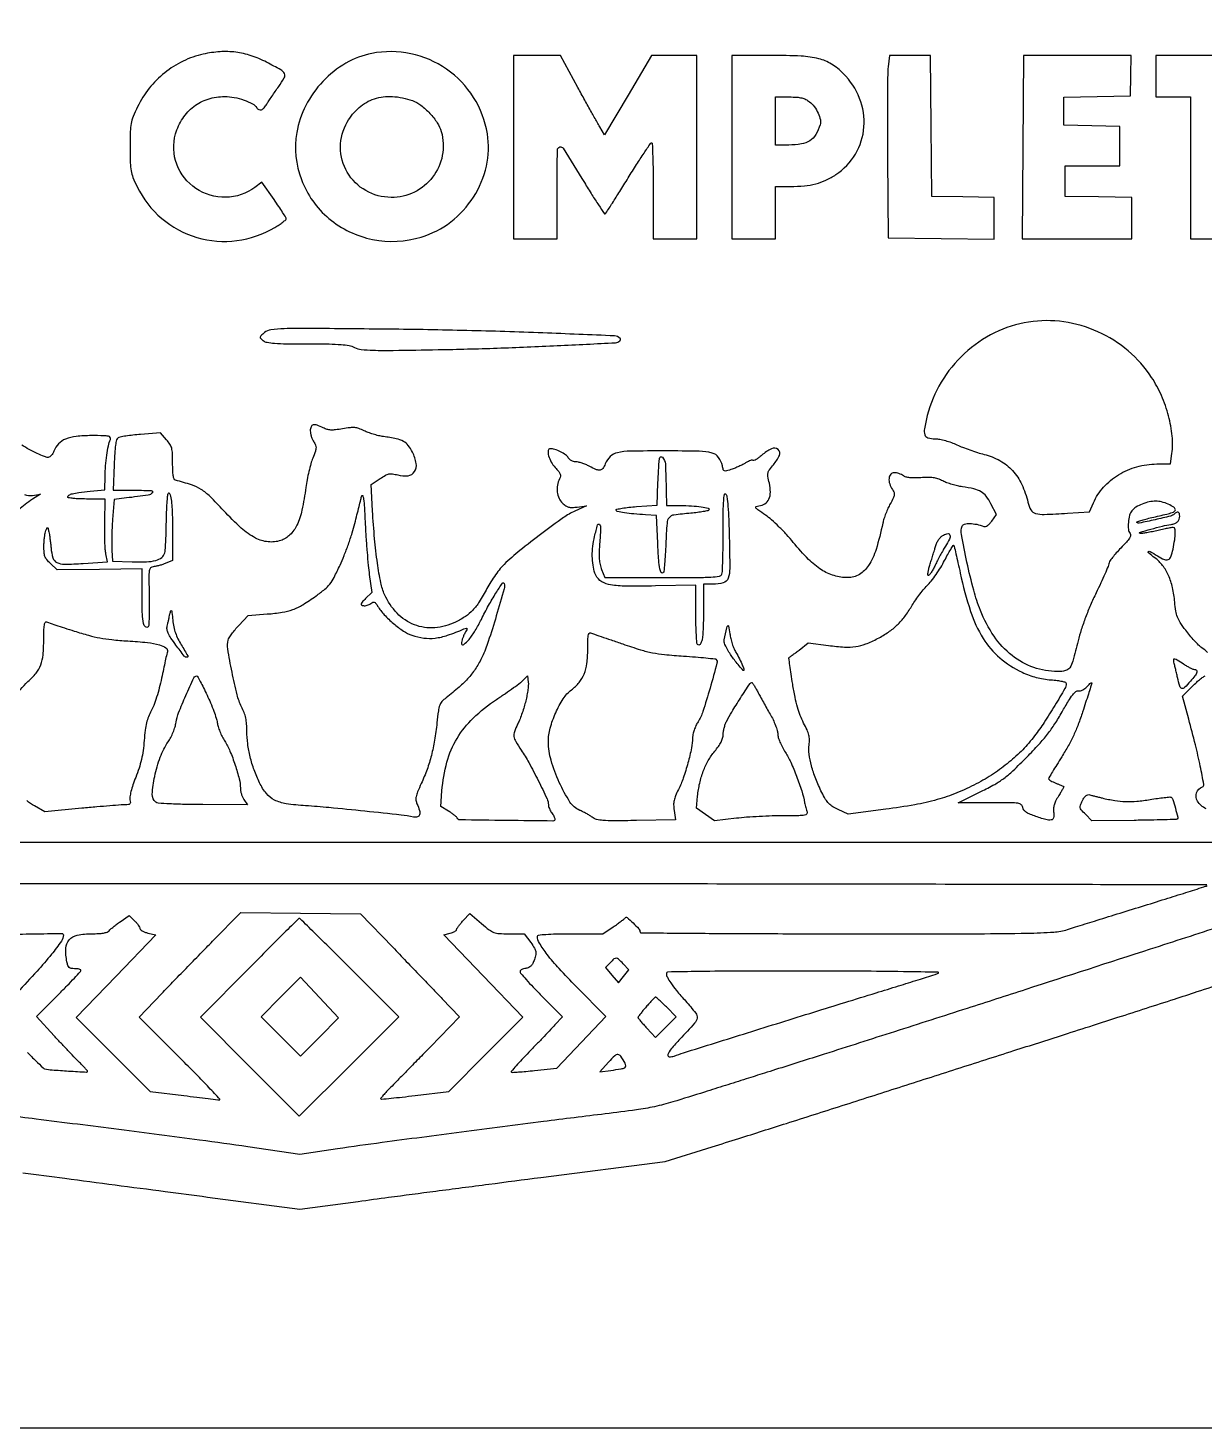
# Model space of a CAD drawing. Header units: millimetres. Extents: x 8 to 202, y 10 to 284.
# Drawn here: x 102.12 to 125.34, y 10 to 37.64 of the extents above; entities that cross this region are included whole.
import ezdxf

# ---------------------------------------------------------------- set-up
doc = ezdxf.new("R2010")
doc.units = ezdxf.units.MM
doc.layers.add('CUT', color=1, linetype='Continuous')
doc.layers.add('ENGRAVE', color=7, linetype='Continuous')

msp = doc.modelspace()

# ---------------------------------------------------------------- linework, layer by layer
at = {"layer": 'CUT'}
msp.add_lwpolyline([(72.5, 10), (142.5, 10), (142.5, 50), (72.5, 50)], close=True, dxfattribs=at)
at = {"layer": 'ENGRAVE'}
for points in [[(90.966, 39.973, -0.000005), (92.194, 40.313, -0.000005), (93.41, 40.65, -0.000008), (94.41, 40.928, 0.000314)], [(125.396, 20.721, 0.000011), (120.227, 20.732, 0.000328), (114.455, 20.74, 0.000188), (107.5, 20.742, 0.000063), (95.812, 20.74, 0.001065)], [(125.409, 25.308, 0.040555), (125.294, 25.404, -0.039523), (125.233, 25.456, -0.012202), (125.149, 25.542, -0.012122), (125.06, 25.644, -0.013032), (124.977, 25.748, -0.015581), (124.87, 25.901, -0.053035), (124.814, 26.009, -0.054556), (124.783, 26.125, -0.017173), (124.761, 26.304, 0.034729), (124.717, 26.589, 0.049639), (124.637, 26.832, 0.056525), (124.521, 27.028, 0.072614), (124.371, 27.175, -0.007795), (124.241, 27.274, -0.465268), (124.24, 27.3, -0.323998), (124.273, 27.304, -0.007156), (124.419, 27.218, 0.03049), (124.558, 27.144, 0.210402), (124.633, 27.144, 0.211236), (124.685, 27.199, 0.030741), (124.727, 27.35, 0.014265), (124.76, 27.53, 0.034925), (124.772, 27.665, 0.050519), (124.764, 27.753, 0.360348), (124.733, 27.779, 0.047656), (124.706, 27.776, 0.002528), (124.62, 27.759, 0.003956), (124.518, 27.738, 0.002868), (124.405, 27.712, -0.008465), (124.291, 27.688, -0.011386), (124.187, 27.67, -0.008614), (124.101, 27.658, -0.109379), (124.068, 27.662, -0.732208), (124.068, 27.679, -0.004395), (124.29, 27.743, -0.009175), (124.518, 27.803, -0.021901), (124.69, 27.837, 0.058253), (124.762, 27.856, 0.093637), (124.816, 27.891, 0.107212), (124.848, 27.938, 0.09717), (124.86, 27.997, 0.06762), (124.852, 28.051, 0.232477), (124.83, 28.077, 0.225943), (124.795, 28.075, 0.064453), (124.75, 28.042, -0.130064), (124.676, 28.001, -0.005236), (124.374, 27.93, -0.00339), (124.062, 27.862, -0.253424), (124.014, 27.877, -0.549518), (124.017, 27.888, -0.00825), (124.092, 27.913, -0.013312), (124.189, 27.942, -0.007429), (124.308, 27.972, 0.001424), (124.606, 28.042, 0.020805), (124.71, 28.072, 0.070339), (124.758, 28.096, 0.247543), (124.774, 28.126, 0.259902), (124.745, 28.176, 0.03467), (124.634, 28.235, 0.038476), (124.502, 28.281, 0.065403), (124.386, 28.296, 0.056225), (124.259, 28.282, 0.039061), (124.12, 28.239, 0.039836), (123.996, 28.177, 0.084787), (123.916, 28.108, 0.109325), (123.869, 28.017, 0.043173), (123.845, 27.877, 0.042414), (123.845, 27.739, 0.153025), (123.878, 27.659, -0.224813), (123.888, 27.619, -0.092701), (123.867, 27.565, -0.044534), (123.809, 27.488, -0.00989), (123.695, 27.369, 0.014005), (123.607, 27.274, 0.017873), (123.531, 27.182, 0.015956), (123.474, 27.102, 0.125082), (123.459, 27.059, -0.076047), (123.446, 27.008, -0.004244), (123.382, 26.858, -0.006462), (123.302, 26.681, -0.004682), (123.209, 26.485, 0.012091), (123.099, 26.246, 0.011904), (123, 26.001, 0.012319), (122.917, 25.761, 0.016258), (122.853, 25.539, -0.005549), (122.749, 25.141, -0.079858), (122.689, 25.009, -0.189435), (122.606, 24.951, -0.059072), (122.451, 24.932, -0.085444), (121.977, 25.014, -0.082181), (121.55, 25.25, -0.075218), (121.193, 25.632, -0.056639), (120.923, 26.14, -0.028675), (120.792, 26.539, -0.01208), (120.659, 27.089, -0.006899), (120.549, 27.637, -0.138645), (120.564, 27.805, -0.254224), (120.61, 27.844, -0.056644), (120.716, 27.855, -0.048233), (120.851, 27.839, -0.03899), (120.991, 27.798, 0.165238), (121.024, 27.796, 0.076835), (121.062, 27.815, 0.057249), (121.105, 27.851, 0.031989), (121.147, 27.904), (121.24, 28.034), (121.133, 28.245, 0.046894), (121.041, 28.392, 0.094932), (120.939, 28.482, 0.077227), (120.797, 28.539, 0.023276), (120.568, 28.58, -0.023377), (120.473, 28.598, -0.015423), (120.366, 28.626, -0.015533), (120.263, 28.66, -0.02881), (120.182, 28.695, 0.033194), (120.085, 28.737, 0.046631), (119.993, 28.759, 0.039837), (119.888, 28.766, 0.017149), (119.748, 28.76, -0.014852), (119.623, 28.754, -0.032564), (119.528, 28.758, -0.043258), (119.456, 28.772, -0.087455), (119.404, 28.798, 0.048187), (119.365, 28.821, 0.030561), (119.317, 28.84, 0.030577), (119.267, 28.853, 0.048612), (119.223, 28.857, 0.21915), (119.155, 28.826, 0.151405), (119.121, 28.747, 0.104398), (119.133, 28.637, 0.075571), (119.188, 28.526, -0.058985), (119.219, 28.468, -0.132434), (119.224, 28.418, -0.077997), (119.205, 28.357, -0.011745), (119.144, 28.242, 0.021264), (119.1, 28.155, 0.013916), (119.057, 28.051, 0.014005), (119.02, 27.947, 0.025939), (118.997, 27.861, -0.02118), (118.864, 27.344, -0.069757), (118.716, 27.025, -0.116137), (118.535, 26.85, -0.134764), (118.305, 26.787, -0.071771), (118.034, 26.826, -0.072342), (117.787, 26.94, -0.054909), (117.531, 27.148, -0.0223), (117.231, 27.483, 0.015031), (117.098, 27.636, 0.012194), (116.946, 27.792, 0.012378), (116.799, 27.929, 0.031018), (116.684, 28.019, -0.00386), (116.53, 28.127, -0.082774), (116.491, 28.165, -0.484533), (116.498, 28.188, -0.067678), (116.552, 28.202, 0.116982), (116.671, 28.246, 0.139496), (116.749, 28.337, 0.109798), (116.778, 28.473, 0.055279), (116.758, 28.649, -0.014626), (116.73, 28.787, -0.095941), (116.732, 28.857, -0.106854), (116.76, 28.918, -0.020126), (116.837, 29.014, 0.07287), (116.958, 29.2, 0.340051), (116.931, 29.317, 0.294236), (116.802, 29.332, 0.066377), (116.608, 29.203, -0.018019), (116.55, 29.156, -0.028753), (116.497, 29.12, -0.028217), (116.454, 29.098, -0.310993), (116.435, 29.101, 0.234934), (116.418, 29.107, 0.044537), (116.385, 29.099, 0.039144), (116.345, 29.082, 0.026985), (116.302, 29.058, -0.025247), (116.249, 29.027, -0.01118), (116.177, 28.991, -0.011033), (116.098, 28.957, -0.014609), (116.025, 28.929, -0.009364), (115.912, 28.892, -0.152419), (115.872, 28.893, -0.243442), (115.849, 28.916, -0.026889), (115.83, 28.992, 0.107592), (115.756, 29.16, 0.174161), (115.628, 29.247, 0.059179), (115.375, 29.282, 0.004629), (114.691, 29.288, 0.00409), (114.014, 29.283, 0.049868), (113.757, 29.253, 0.139629), (113.617, 29.178, 0.102229), (113.517, 29.031, -0.050705), (113.468, 28.94, -0.211453), (113.417, 28.908, -0.140391), (113.344, 28.918, -0.019004), (113.203, 28.986, 0.024044), (113.134, 29.019, 0.020954), (113.059, 29.047, 0.021486), (112.988, 29.067, 0.056588), (112.936, 29.073, -0.066286), (112.891, 29.079, -0.058452), (112.848, 29.096, -0.060511), (112.811, 29.123, -0.085042), (112.786, 29.154, 0.121201), (112.736, 29.21, 0.033278), (112.634, 29.27, 0.034351), (112.521, 29.317, 0.081815), (112.432, 29.331, 0.385684), (112.391, 29.295, 0.088605), (112.399, 29.194, 0.061821), (112.45, 29.068, 0.067023), (112.529, 28.961, -0.017429), (112.599, 28.883, -0.083931), (112.629, 28.832, -0.136477), (112.633, 28.787, -0.078655), (112.615, 28.735, 0.081021), (112.573, 28.612, 0.072638), (112.57, 28.477, 0.075145), (112.605, 28.352, 0.098964), (112.674, 28.255, 0.040285), (112.737, 28.204, 0.086651), (112.794, 28.179, 0.07377), (112.863, 28.172, 0.023169), (112.965, 28.181), (113.15, 28.207), (112.92, 28.102, 0.04676), (112.693, 27.971, 0.006863), (112.265, 27.658, 0.008335), (111.832, 27.32, 0.019175), (111.52, 27.049, 0.036086), (111.445, 26.967, 0.014078), (111.353, 26.845, 0.01385), (111.261, 26.706, 0.016735), (111.182, 26.571, -0.016951), (111.03, 26.31, -0.047833), (110.902, 26.143, -0.057238), (110.758, 26.021, -0.033717), (110.562, 25.908, -0.095375), (110.15, 25.796, -0.11183), (109.75, 25.856, -0.109204), (109.408, 26.084, -0.087549), (109.161, 26.453, -0.054473), (109.087, 26.685, -0.013999), (109.02, 27.072, -0.012973), (108.964, 27.554, -0.008764), (108.924, 28.105), (108.895, 28.626), (109.072, 28.743, -0.018161), (109.179, 28.808, -0.077855), (109.248, 28.834, -0.088691), (109.318, 28.835, -0.0276), (109.42, 28.814, 0.096203), (109.624, 28.799, 0.221958), (109.752, 28.879, 0.18849), (109.785, 29.04, 0.07101), (109.713, 29.264, 0.053461), (109.63, 29.397, 0.103615), (109.535, 29.477, 0.072575), (109.392, 29.529, 0.016485), (109.139, 29.572, -0.022893), (109.044, 29.589, -0.015299), (108.938, 29.618, -0.015421), (108.836, 29.651, -0.02905), (108.756, 29.686, 0.029003), (108.655, 29.73, 0.065049), (108.573, 29.748, 0.052602), (108.48, 29.747, 0.013779), (108.331, 29.725, -0.01315), (108.192, 29.704, -0.042224), (108.099, 29.701, -0.058573), (108.025, 29.713, -0.049087), (107.95, 29.743, 0.030022), (107.828, 29.797, 0.144483), (107.752, 29.802, 0.249353), (107.709, 29.766, 0.094418), (107.694, 29.686, 0.046945), (107.699, 29.633, 0.029497), (107.714, 29.573, 0.029495), (107.737, 29.514, 0.046902), (107.763, 29.468, -0.051725), (107.798, 29.405, -0.11708), (107.808, 29.351, -0.069005), (107.794, 29.282, -0.009883), (107.743, 29.146, 0.025827), (107.706, 29.035, 0.010979), (107.667, 28.884, 0.010828), (107.632, 28.72, 0.013957), (107.608, 28.568, -0.020105), (107.53, 28.12, -0.05793), (107.429, 27.822, -0.087949), (107.293, 27.631, -0.115149), (107.111, 27.52, -0.106585), (106.862, 27.493, -0.094512), (106.612, 27.569, -0.063586), (106.332, 27.765, -0.022169), (105.982, 28.111, 0.011752), (105.715, 28.388, 0.054159), (105.541, 28.526, 0.06018), (105.35, 28.616, 0.016648), (105.031, 28.711, -0.253482), (105.006, 28.734, -0.041173), (104.99, 28.8, -0.029484), (104.98, 28.901, -0.010044), (104.977, 29.049, 0.010125), (104.973, 29.24, 0.054257), (104.958, 29.343, 0.080262), (104.923, 29.421, 0.037902), (104.856, 29.509), (104.735, 29.644), (104.345, 29.613, 0.007344), (104.192, 29.599, 0.009821), (104.053, 29.581, 0.007345), (103.938, 29.562, 0.094418), (103.898, 29.546, 0.196803), (103.869, 29.507, 0.024301), (103.849, 29.402, 0.019784), (103.833, 29.245, 0.006344), (103.821, 29.011), (103.802, 28.512), (104.171, 28.512, -0.007471), (104.555, 28.506, -0.596175), (104.577, 28.463, -0.209013), (104.496, 28.414, -0.005393), (104.064, 28.359), (103.82, 28.33), (103.791, 27.936, 0.006585), (103.781, 27.769, 0.005716), (103.775, 27.594, 0.005759), (103.773, 27.435, 0.016774), (103.776, 27.326), (103.791, 27.11), (104.176, 27.098, 0.018345), (104.458, 27.099, 0.057161), (104.645, 27.128, 0.096512), (104.761, 27.186, 0.165158), (104.821, 27.276, 0.047316), (104.831, 27.335, 0.004703), (104.841, 27.481, 0.00589), (104.848, 27.655, 0.004644), (104.852, 27.843, -0.005305), (104.856, 28.035, -0.006134), (104.865, 28.217, -0.005527), (104.875, 28.37, -0.035571), (104.887, 28.447, -0.732812), (104.918, 28.45, -0.070783), (104.948, 28.332, -0.018584), (104.97, 28.025, -0.008029), (104.977, 27.615), (104.977, 27.127), (104.827, 27.065, -0.018264), (104.764, 27.041, -0.016313), (104.696, 27.021, -0.016597), (104.634, 27.007, -0.047813), (104.59, 27.002, 0.221824), (104.541, 26.98, 0.142337), (104.516, 26.922, 0.035319), (104.508, 26.792, 0.002423), (104.513, 26.424, -0.004849), (104.515, 26.2, -0.007495), (104.512, 26.007, -0.003062), (104.506, 25.842, -0.187113), (104.495, 25.816, -0.388461), (104.441, 25.813, -0.169759), (104.4, 25.88, -0.043004), (104.379, 26.064, -0.008069), (104.373, 26.402), (104.373, 26.962), (103.535, 26.95), (102.698, 26.938), (102.565, 27.064, -0.031184), (102.493, 27.142, -0.081276), (102.456, 27.207, -0.072361), (102.439, 27.286, -0.021081), (102.435, 27.409, -0.013866), (102.439, 27.499, -0.013843), (102.448, 27.589, -0.013803), (102.46, 27.667, -0.051819), (102.473, 27.714, -0.009768), (102.496, 27.767, -0.392019), (102.507, 27.772, -0.249776), (102.517, 27.761, -0.005809), (102.533, 27.693, -0.015637), (102.543, 27.637, -0.005153), (102.555, 27.555, -0.005126), (102.567, 27.463, -0.005789), (102.576, 27.375, 0.049584), (102.614, 27.176, 0.209762), (102.692, 27.085, 0.118433), (102.841, 27.052, 0.011828), (103.208, 27.067), (103.691, 27.099), (103.659, 27.255, -0.033393), (103.647, 27.344, -0.006815), (103.639, 27.502, -0.007151), (103.635, 27.687, -0.006658), (103.636, 27.876), (103.644, 28.339), (103.275, 28.339, -0.01024), (103.134, 28.342, -0.016936), (103.015, 28.351, -0.010957), (102.92, 28.364, -0.370215), (102.907, 28.38, -0.274353), (102.928, 28.416, -0.06239), (102.998, 28.443, -0.031292), (103.123, 28.467, -0.006329), (103.349, 28.493), (103.64, 28.522), (103.642, 28.787, -0.017019), (103.652, 28.994, -0.016046), (103.675, 29.205, -0.016419), (103.708, 29.391, -0.048297), (103.747, 29.515, 0.240398), (103.744, 29.554, 0.209959), (103.71, 29.578, 0.046248), (103.617, 29.588, 0.003878), (103.375, 29.59, 0.025983), (103.071, 29.574, 0.071333), (102.863, 29.522, 0.102715), (102.724, 29.428, 0.103187), (102.634, 29.286, -0.042649), (102.611, 29.238, -0.050806), (102.581, 29.197, -0.058607), (102.549, 29.169, -0.155361), (102.52, 29.16, -0.093279), (102.447, 29.175, -0.012633), (102.302, 29.238, -0.015097), (102.143, 29.318, -0.017361), (101.997, 29.404, 0.145056)], [(102.051, 28.427, 0.119687), (102.209, 28.411), (102.368, 28.434), (102.209, 28.333, 0.044186), (101.933, 28.119, 0.006829)], [(101.848, 24.399, -0.085036), (102.121, 24.736, 0.042372), (102.28, 24.902, 0.079779), (102.372, 25.063, 0.067312), (102.419, 25.263, 0.02304), (102.432, 25.561, -0.006625), (102.435, 25.744, -0.031381), (102.444, 25.848, -0.070241), (102.46, 25.902, -0.394622), (102.486, 25.913, 0.01141), (102.524, 25.899, 0.000426), (102.669, 25.851, 0.000771), (102.841, 25.795, 0.000542), (103.035, 25.732, 0.01052), (103.318, 25.648, 0.021957), (103.542, 25.596, 0.02105), (103.775, 25.563, 0.008903), (104.091, 25.537, -0.010507), (104.479, 25.505, -0.040462), (104.717, 25.46, -0.083264), (104.844, 25.401, -0.323959), (104.872, 25.324, 0.015914), (104.86, 25.278, 0.001019), (104.831, 25.143, 0.001491), (104.796, 24.981, 0.001109), (104.759, 24.803, -0.012562), (104.714, 24.61, -0.013218), (104.661, 24.424, -0.013775), (104.605, 24.263, -0.039935), (104.555, 24.156, 0.034271), (104.499, 24.041, 0.036783), (104.461, 23.922, 0.028851), (104.434, 23.776, 0.011493), (104.414, 23.574, -0.015144), (104.393, 23.372, -0.022037), (104.36, 23.196, -0.022474), (104.314, 23.025, -0.016703), (104.247, 22.842, 0.012577), (104.192, 22.694, 0.020212), (104.154, 22.565, 0.021851), (104.132, 22.461, 0.102441), (104.134, 22.4, -0.040114), (104.143, 22.346, -0.217008), (104.134, 22.319, -0.178061), (104.105, 22.305, -0.025987), (104.04, 22.302, 0.020668), (103.961, 22.299, 0.001441), (103.74, 22.282, 0.002044), (103.477, 22.26, 0.001536), (103.187, 22.233), (102.454, 22.163), (102.248, 22.28, -0.051693), (102.099, 22.385, -0.069936)], [(125.379, 22.226, -0.14214), (125.21, 22.375, -0.231323), (125.192, 22.541, -0.226136), (125.311, 22.659, 0.370559), (125.336, 22.703, 0.00415), (125.266, 23.063, 0.010244), (125.169, 23.489, 0.006224), (125.038, 23.99), (124.912, 24.449), (125.114, 24.647, -0.011303), (125.195, 24.723, -0.01567), (125.271, 24.788, -0.012147), (125.336, 24.837, -0.1566), (125.365, 24.846, 0.207161)], [(125.672, 19.902, 0.000369), (124.279, 19.452, 0.000076), (121.819, 18.656, -0.000572), (120.663, 18.283, -0.000302), (119.229, 17.823, -0.000295), (117.843, 17.38, -0.00085), (116.881, 17.075, 0.000326), (116.66, 17.005, 0.000082), (116.3, 16.891, 0.000084), (115.889, 16.761, 0.000085), (115.479, 16.631, -0.003831), (114.849, 16.436, -0.018959), (114.49, 16.343, -0.019827), (114.132, 16.279, -0.004448), (113.517, 16.2, 0.001821), (112.296, 16.049, 0.000793), (110.677, 15.84, 0.000711), (109.113, 15.634, 0.003468), (108.229, 15.51), (107.491, 15.401), (106.46, 15.551, 0.003378), (105.51, 15.683, 0.000791), (103.917, 15.89, 0.000853), (102.281, 16.098, 0.002136), (101.087, 16.242, -0.011562)], [(102.109, 17.413, 0.005419), (102.275, 17.249, 0.002106), (102.419, 17.11, 0.134475), (102.45, 17.093, 0.036522), (102.598, 17.07, 0.004548), (102.922, 17.047, 0.000981), (103.279, 17.025, 0.431616), (103.295, 17.04, 0.17613), (103.289, 17.056, 0.007233), (103.249, 17.102, 0.011834), (103.199, 17.155, 0.008041), (103.14, 17.214, -0.009007), (103.058, 17.296, -0.002293), (102.928, 17.431, -0.002337), (102.782, 17.587, -0.002365), (102.637, 17.743), (102.288, 18.123), (102.727, 18.563, 0.003359), (102.895, 18.734, 0.005305), (103.037, 18.883, 0.001586), (103.157, 19.014, 0.187837), (103.165, 19.035, 0.293309), (103.158, 19.047, 0.045019), (103.129, 19.057, 0.038357), (103.089, 19.064, 0.02407), (103.041, 19.067, -0.043046), (102.975, 19.072, -0.1401), (102.935, 19.091, -0.128269), (102.91, 19.13, -0.033577), (102.89, 19.201, -0.056795), (102.868, 19.47, -0.175423), (102.934, 19.636, -0.164538), (103.095, 19.729, -0.04862), (103.382, 19.757, 0.013387), (103.513, 19.76, 0.029912), (103.612, 19.771, 0.038904), (103.683, 19.79, 0.138214), (103.722, 19.816, -0.040758), (103.752, 19.847, -0.009048), (103.807, 19.893, -0.009343), (103.874, 19.945, -0.008889), (103.944, 19.995), (104.116, 20.115), (104.223, 20.014, -0.024097), (104.264, 19.972, -0.027882), (104.299, 19.928, -0.028653), (104.323, 19.888, -0.124171), (104.33, 19.861, 0.218695), (104.34, 19.838, 0.048178), (104.377, 19.813, 0.041658), (104.428, 19.789, 0.029571), (104.489, 19.771), (104.648, 19.733), (103.861, 18.918), (103.073, 18.102), (103.802, 17.374), (104.53, 16.646), (105.196, 16.563, 0.00066), (105.454, 16.531, 0.001003), (105.678, 16.504, 0.000357), (105.872, 16.481, 0.025811), (105.904, 16.479, 0.661504), (105.909, 16.491, 0.001019), (105.694, 16.719, 0.004207), (105.44, 16.983, 0.002422), (105.13, 17.296), (104.313, 18.113), (104.763, 18.579, -0.000804), (104.974, 18.798, -0.000401), (105.243, 19.074, -0.000398), (105.521, 19.359, -0.000587), (105.766, 19.609), (106.32, 20.174), (107.503, 20.163), (108.686, 20.153), (109.322, 19.491, 0.000055), (109.59, 19.212, 0.000048), (109.871, 18.919, 0.000049), (110.125, 18.655, 0.000144), (110.3, 18.474), (110.642, 18.118), (110.065, 17.525, -0.0003), (109.829, 17.282, -0.000315), (109.596, 17.044, -0.000301), (109.395, 16.839, -0.001417), (109.279, 16.721, 0.00658), (109.201, 16.64, 0.010932), (109.136, 16.568, 0.004716), (109.085, 16.508, 0.387138), (109.086, 16.496, 0.224041), (109.1, 16.491, 0.000705), (109.291, 16.51, 0.00372), (109.508, 16.533, 0.002296), (109.764, 16.564), (110.427, 16.646), (111.159, 17.378), (111.892, 18.111), (111.11, 18.923), (110.328, 19.735), (110.456, 19.769, 0.025664), (110.505, 19.784, 0.036797), (110.546, 19.803, 0.040628), (110.576, 19.823, 0.229274), (110.584, 19.84, -0.145851), (110.59, 19.861, -0.013829), (110.622, 19.907, -0.016755), (110.664, 19.96, -0.01243), (110.714, 20.016), (110.843, 20.155), (111.076, 19.956, 0.013134), (111.228, 19.833, 0.075255), (111.319, 19.783, 0.075423), (111.42, 19.762, 0.013225), (111.615, 19.757), (111.92, 19.757), (112.047, 19.582, -0.015247), (112.121, 19.473, -0.0889), (112.147, 19.409, -0.108386), (112.147, 19.346, -0.027792), (112.119, 19.248, -0.029836), (112.086, 19.168, -0.08111), (112.051, 19.119, -0.10228), (112.008, 19.09, -0.067536), (111.949, 19.074, 0.041081), (111.905, 19.066, 0.05661), (111.868, 19.05, 0.070704), (111.843, 19.031, 0.197364), (111.835, 19.011, 0.179729), (111.847, 18.978, 0.003965), (111.958, 18.852, 0.008503), (112.093, 18.705, 0.005581), (112.254, 18.54), (112.672, 18.119), (112.524, 17.957, -0.0042), (112.443, 17.87, -0.00108), (112.312, 17.731, -0.0011), (112.161, 17.574, -0.001118), (112.01, 17.418, 0.004509), (111.871, 17.273, 0.007548), (111.758, 17.148, 0.002282), (111.663, 17.039, 0.41794), (111.664, 17.026, 0.192323), (111.681, 17.02, 0.00202), (111.807, 17.028, 0.00607), (111.953, 17.04, 0.003864), (112.123, 17.057), (112.563, 17.104), (113.047, 17.614), (113.53, 18.124), (112.945, 18.714, -0.009522), (112.607, 19.069, -0.022175), (112.37, 19.35, -0.02692), (112.219, 19.57, -0.137602), (112.18, 19.712, -0.384506), (112.198, 19.732, -0.00826), (112.345, 19.745, -0.012576), (112.545, 19.754, -0.004786), (112.824, 19.757), (113.469, 19.757), (113.676, 19.895, 0.00677), (113.758, 19.95, 0.008735), (113.831, 20.004, 0.006918), (113.89, 20.05, 0.073195), (113.911, 20.073, -0.444169), (113.948, 20.078, -0.016232), (114.067, 19.971, -0.019246), (114.179, 19.854, -0.173598), (114.205, 19.789, 0.40045), (114.219, 19.776, 0.000062), (115.407, 19.766, 0.001236), (116.728, 19.759, 0.000741), (118.296, 19.757, 0.000343), (120.885, 19.758, 0.004457), (121.848, 19.768, 0.010416), (122.374, 19.789, 0.063527), (122.641, 19.84, -0.002849), (122.802, 19.891, -0.000302), (123.177, 20.008, -0.000373), (123.624, 20.147, -0.000299), (124.105, 20.296, 0.000728), (124.574, 20.442, 0.001091), (124.983, 20.57, 0.000442), (125.334, 20.682, 0.024099), (125.399, 20.706, 0.81478)], [(102.022, 15.036, -0.000226), (102.848, 14.929, -0.000131), (103.839, 14.799, -0.000131), (104.831, 14.67, -0.000222), (105.663, 14.56), (107.491, 14.319), (108.639, 14.474, -0.000846), (109.241, 14.554, -0.000245), (110.171, 14.677, -0.000247), (111.219, 14.813, -0.000263), (112.244, 14.946), (114.703, 15.262), (115.63, 15.551, 0.0013), (116.154, 15.716, 0.000255), (117.096, 16.014, 0.00027), (118.193, 16.364, 0.000251), (119.318, 16.724, -0.000032), (120.453, 17.088, -0.000032), (121.584, 17.449, -0.000031), (122.567, 17.764, -0.000133), (123.156, 17.952, 0.000479), (123.64, 18.107, 0.000303), (124.203, 18.289, 0.000304), (124.756, 18.467, 0.000563), (125.205, 18.614, -0.001116), (125.786, 18.802, -0.000157), (126.986, 19.188, -0.000179)], [(101.667, 19.745, -0.002265), (102.22, 19.755, -0.001225), (102.792, 19.762, -0.417034), (102.82, 19.734, -0.156195), (102.781, 19.611, -0.014196), (102.584, 19.351, -0.015089), (102.299, 19.017, -0.006887), (101.908, 18.598)]]:
    msp.add_lwpolyline(points, format="xyb", dxfattribs=at)
for points in [[(105.581, 37.121, 0.058796), (105.183, 36.982, 0.055572), (104.821, 36.752, 0.055022), (104.514, 36.446, 0.055364), (104.283, 36.08, 0.016203), (104.197, 35.887, 0.051642), (104.157, 35.752, 0.039036), (104.14, 35.593, 0.006405), (104.136, 35.283, 0.006325), (104.14, 34.977, 0.037903), (104.156, 34.818, 0.05179), (104.194, 34.685, 0.017993), (104.275, 34.503, 0.103393), (104.762, 33.877, 0.104463), (105.456, 33.502, 0.104368), (106.244, 33.44, 0.103021), (106.993, 33.7, 0.01075), (107.08, 33.754, 0.016072), (107.153, 33.806, 0.011027), (107.21, 33.851, 0.223643), (107.22, 33.871, 0.139245), (107.213, 33.895, 0.003122), (107.149, 33.996, 0.006804), (107.071, 34.115, 0.004521), (106.979, 34.249), (106.739, 34.593), (106.602, 34.491, -0.156955), (106.024, 34.295, -0.153166), (105.435, 34.47, -0.155779), (105.058, 34.947, -0.162649), (105.035, 35.546, -0.073121), (105.176, 35.853, -0.086248), (105.394, 36.088, -0.086985), (105.677, 36.234, -0.075882), (106.006, 36.284, -0.047416), (106.192, 36.266, -0.037824), (106.387, 36.213, -0.038341), (106.552, 36.14, -0.131547), (106.637, 36.06, 0.152594), (106.678, 36.025, 0.195039), (106.728, 36.023, 0.121418), (106.783, 36.061, 0.047894), (106.837, 36.136, -0.010781), (106.875, 36.196, -0.003311), (106.935, 36.286, -0.003312), (107.003, 36.386, -0.003624), (107.071, 36.481, 0.025747), (107.18, 36.653, 0.250127), (107.183, 36.736, 0.150523), (107.113, 36.809, 0.008256), (106.831, 36.961, 0.039563), (106.526, 37.09, 0.04821), (106.223, 37.159, 0.047989), (105.912, 37.168, 0.038639)], [(108.909, 37.135, 0.083368), (108.396, 36.942, 0.071346), (107.943, 36.583, 0.070588), (107.605, 36.107, 0.078355), (107.427, 35.572, 0.131995), (107.519, 34.644, 0.128717), (108.063, 33.876, 0.125962), (108.925, 33.463, 0.123545), (109.886, 33.51, 0.09066), (110.468, 33.809, 0.086449), (110.917, 34.3, 0.087373), (111.171, 34.908, 0.095385), (111.19, 35.548, 0.101135), (110.918, 36.267, 0.100317), (110.386, 36.824, 0.100279), (109.678, 37.13, 0.100979)], [(111.705, 35.283), (111.705, 33.472), (112.136, 33.472), (112.568, 33.472), (112.569, 34.432, -0.001616), (112.573, 35.229, -0.333188), (112.618, 35.288, -0.333996), (112.686, 35.262, -0.00162), (113.106, 34.584, 0.003454), (113.256, 34.343, 0.005757), (113.387, 34.143, 0.001329), (113.502, 33.971, 0.402582), (113.517, 33.968, 0.111987), (113.532, 33.983, 0.000445), (113.66, 34.182, 0.002223), (113.803, 34.409, 0.001394), (113.97, 34.676, -0.003196), (114.137, 34.942, -0.00516), (114.283, 35.166, -0.001254), (114.413, 35.359, -0.249351), (114.433, 35.37, -0.402775), (114.446, 35.357, -0.001169), (114.456, 35.091, -0.005396), (114.463, 34.785, -0.003238), (114.465, 34.421), (114.465, 33.472), (114.897, 33.472), (115.328, 33.472), (115.328, 35.283), (115.328, 37.095), (114.88, 37.095), (114.431, 37.095), (113.968, 36.312), (113.505, 35.529), (113.412, 35.683, -0.007428), (113.358, 35.777, -0.000992), (113.246, 35.976, -0.001148), (113.114, 36.213, -0.000965), (112.976, 36.464), (112.632, 37.092), (112.169, 37.093), (111.705, 37.095)], [(116.018, 35.283), (116.018, 33.472), (116.449, 33.472), (116.881, 33.472), (116.881, 33.99), (116.881, 34.507), (117.172, 34.508, 0.022977), (117.449, 34.522, 0.039829), (117.675, 34.562, 0.044248), (117.875, 34.633, 0.037918), (118.071, 34.742, 0.113818), (118.459, 35.149, 0.115676), (118.626, 35.683, 0.112491), (118.54, 36.247, 0.103091), (118.218, 36.739, 0.058217), (117.984, 36.925, 0.077236), (117.733, 37.03, 0.049661), (117.385, 37.081, 0.011495), (116.793, 37.095), (116.018, 37.095)], [(119.104, 36.868, 0.025324), (119.094, 36.715, 0.001472), (119.089, 36.246, 0.002232), (119.087, 35.687, 0.00164), (119.09, 35.068), (119.102, 33.494), (120.148, 33.482), (121.194, 33.47), (121.194, 33.88), (121.194, 34.289), (120.579, 34.301), (119.965, 34.313), (119.953, 35.704), (119.942, 37.095), (119.536, 37.095), (119.13, 37.095)], [(124.385, 36.685), (124.385, 36.275), (124.73, 36.275), (125.075, 36.275), (125.075, 34.874), (125.075, 33.472), (125.507, 33.472), (125.938, 33.472), (125.938, 34.874), (125.938, 36.275), (126.28, 36.275), (126.622, 36.275), (126.636, 36.667, 0.00443), (126.64, 36.819, 0.006915), (126.64, 36.949, 0.002563), (126.639, 37.061, 0.195038), (126.632, 37.077, 0.193082), (126.614, 37.084, 0.000339), (126.292, 37.09, 0.002431), (125.928, 37.094, 0.001494), (125.5, 37.095), (124.385, 37.095)], [(109.71, 36.204, -0.078633), (109.878, 36.113, -0.041468), (110.054, 35.952, -0.041464), (110.202, 35.765, -0.078439), (110.281, 35.591, -0.115048), (110.301, 35.121, -0.116456), (110.11, 34.694, -0.116563), (109.749, 34.397, -0.115414), (109.292, 34.292, -0.1292), (108.791, 34.426, -0.131967), (108.425, 34.788, -0.13263), (108.291, 35.284, -0.131089), (108.424, 35.781, -0.083061), (108.659, 36.068, -0.100558), (108.96, 36.24, -0.095934), (109.316, 36.285, -0.069213)], [(117.549, 36.182, -0.06664), (117.644, 36.084, -0.050398), (117.72, 35.956, -0.05269), (117.765, 35.826, -0.13513), (117.761, 35.728, -0.056593), (117.672, 35.532, -0.115055), (117.556, 35.411, -0.103719), (117.389, 35.347, -0.040504), (117.142, 35.327), (116.881, 35.327), (116.881, 35.801), (116.881, 36.275), (117.155, 36.275, -0.015319), (117.299, 36.271, -0.043046), (117.398, 36.256, -0.057394), (117.476, 36.228, -0.051006)], [(121.877, 31.832, 0.076424), (121.205, 31.619, 0.071296), (120.61, 31.209, 0.070934), (120.151, 30.647, 0.074315), (119.876, 29.988, 0.014783), (119.819, 29.727, 0.127652), (119.826, 29.609, 0.245864), (119.889, 29.548, 0.06643), (120.029, 29.527, -0.039446), (120.123, 29.517, -0.022107), (120.235, 29.492, -0.021274), (120.352, 29.455, -0.023922), (120.461, 29.409, 0.017854), (120.573, 29.36, 0.009316), (120.716, 29.307, 0.009252), (120.865, 29.257, 0.013961), (120.996, 29.22, -0.065533), (121.311, 29.096, -0.080633), (121.559, 28.9, -0.076638), (121.741, 28.627, -0.052707), (121.862, 28.275, 0.075422), (121.922, 28.123, 0.196201), (122.013, 28.053, 0.078241), (122.184, 28.034, 0.006146), (122.643, 28.059), (123.078, 28.088), (123.155, 28.263, -0.080589), (123.356, 28.572, -0.070944), (123.652, 28.817, -0.068963), (124.014, 28.975, -0.068835), (124.405, 29.03), (124.679, 29.03), (124.707, 29.234, 0.061131), (124.712, 29.58, 0.038504), (124.638, 29.978, 0.037049), (124.498, 30.38, 0.041808), (124.305, 30.739, 0.072858), (123.843, 31.263, 0.070147), (123.246, 31.64, 0.070396), (122.569, 31.837, 0.074289)], [(106.788, 31.623, 0.011513), (106.721, 31.562, 0.168633), (106.706, 31.535, 0.245245), (106.715, 31.509, 0.025963), (106.764, 31.466, 0.121899), (106.84, 31.433, 0.024786), (106.988, 31.415, 0.015301), (107.224, 31.404, 0.003148), (107.64, 31.402, -0.003289), (108.065, 31.399, -0.015818), (108.306, 31.388, -0.027742), (108.462, 31.367, -0.0726), (108.569, 31.331, 0.092384), (108.699, 31.291, 0.02061), (108.932, 31.276, 0.009976), (109.333, 31.273, 0.001205), (110.217, 31.287, 0.003864), (111.382, 31.318, 0.003643), (112.57, 31.367, 0.000615), (113.722, 31.424, 0.185722), (113.806, 31.461, 0.080056), (113.815, 31.473, 0.091331), (113.819, 31.487, 0.100751), (113.817, 31.499, 0.121921), (113.811, 31.51, 0.187906), (113.7, 31.559, 0.000715), (112.286, 31.617, 0.003856), (110.788, 31.664, 0.003549), (109.247, 31.691, 0.000503), (107.682, 31.705, 0.008903), (107.177, 31.7, 0.025742), (106.915, 31.679, 0.144173)], [(114.72, 28.501), (114.724, 28.21), (114.994, 28.21, -0.013963), (115.223, 28.203, -0.023719), (115.413, 28.183, -0.023649), (115.551, 28.155, -0.507125), (115.564, 28.122, -0.205202), (115.543, 28.107, -0.008267), (115.451, 28.09, -0.013338), (115.339, 28.073, -0.008925), (115.209, 28.059, 0.01119), (114.874, 28.023, 0.191328), (114.779, 27.97, 0.15485), (114.737, 27.863, 0.006663), (114.713, 27.452, -0.004289), (114.703, 27.242, -0.006634), (114.689, 27.062, -0.002559), (114.675, 26.908, -0.173797), (114.664, 26.885, -0.466031), (114.624, 26.888, -0.106908), (114.595, 26.959, -0.03034), (114.573, 27.132, -0.004995), (114.555, 27.467), (114.53, 28.016), (114.315, 28.027, -0.009668), (114.081, 28.043, -0.01888), (113.895, 28.066, -0.014781), (113.756, 28.093, -0.350503), (113.732, 28.122, -0.358722), (113.745, 28.138, -0.007394), (113.851, 28.157, -0.013781), (113.982, 28.175, -0.008393), (114.137, 28.189), (114.542, 28.22), (114.559, 28.657, -0.009724), (114.587, 29.139, -0.634259), (114.647, 29.162, -0.192352), (114.705, 29.031, -0.007708)], [(108.86, 26.846), (108.909, 26.496), (108.787, 26.373, 0.009181), (108.718, 26.301, 0.108638), (108.699, 26.268, 0.348159), (108.707, 26.248, 0.086903), (108.742, 26.234, 0.07309), (108.777, 26.233, 0.04525), (108.817, 26.24, 0.044428), (108.856, 26.255, 0.05969), (108.888, 26.276, -0.056412), (108.927, 26.302, -0.208501), (108.956, 26.303, -0.142192), (108.985, 26.282, -0.022571), (109.024, 26.226, 0.047034), (109.155, 26.054, 0.029376), (109.338, 25.88, 0.029552), (109.533, 25.733, 0.064619), (109.701, 25.65, 0.048429), (109.936, 25.595, 0.06351), (110.157, 25.593, 0.051495), (110.404, 25.649, 0.020644), (110.728, 25.773, -0.024881), (110.776, 25.791, -0.483153), (110.787, 25.783, -0.135456), (110.782, 25.759, -0.004228), (110.736, 25.669, 0.022104), (110.71, 25.612, 0.026091), (110.691, 25.556, 0.026359), (110.679, 25.508, 0.12587), (110.681, 25.48, 0.525738), (110.728, 25.467, 0.050928), (110.828, 25.567, 0.034198), (110.951, 25.743, 0.021434), (111.072, 25.963, -0.011738), (111.214, 26.236, -0.014644), (111.36, 26.482, -0.009594), (111.489, 26.678, -0.619383), (111.52, 26.673, -0.151023), (111.523, 26.565, -0.00301), (111.367, 26.032, -0.007426), (111.208, 25.527, -0.028935), (111.088, 25.223, -0.034884), (110.968, 25.007, -0.036755), (110.822, 24.813, -0.032081), (110.631, 24.623, -0.017787), (110.377, 24.415, 0.044411), (110.294, 24.339, 0.098287), (110.249, 24.266, 0.055289), (110.223, 24.158, 0.006972), (110.195, 23.919, -0.015287), (110.149, 23.576, -0.02221), (110.085, 23.278, -0.023562), (110, 23.001, -0.020955), (109.885, 22.721, 0.009288), (109.814, 22.558, 0.046655), (109.784, 22.462, 0.082385), (109.781, 22.391, 0.076645), (109.801, 22.32, -0.034662), (109.85, 22.19, -0.13773), (109.851, 22.106, -0.261174), (109.81, 22.063, -0.123838), (109.732, 22.06, 0.022993), (109.487, 22.099, 0.001507), (108.773, 22.176, 0.002333), (108.063, 22.247, 0.007992), (107.601, 22.283, -0.021069), (107.217, 22.324, -0.079347), (106.987, 22.397, -0.107192), (106.828, 22.524, -0.057043), (106.692, 22.738, -0.026094), (106.586, 22.99, -0.026913), (106.507, 23.249, -0.027709), (106.459, 23.507, -0.032209), (106.443, 23.757, 0.020063), (106.438, 23.897, 0.033628), (106.42, 24.015, 0.035983), (106.388, 24.123, 0.02762), (106.339, 24.235, -0.056311), (106.249, 24.476, -0.011206), (106.149, 24.923, -0.00856), (106.065, 25.378, -0.106128), (106.073, 25.553, -0.07584), (106.093, 25.6, -0.015925), (106.144, 25.675, -0.016351), (106.209, 25.759, -0.01484), (106.281, 25.842), (106.465, 26.04), (106.845, 26.069, 0.019593), (107.141, 26.103, 0.050259), (107.35, 26.157, 0.048671), (107.547, 26.253, 0.017441), (107.808, 26.426, 0.017308), (107.98, 26.558, 0.055054), (108.08, 26.661, 0.04681), (108.164, 26.792, 0.010037), (108.283, 27.035, 0.014687), (108.362, 27.221, 0.008919), (108.446, 27.444, 0.008934), (108.521, 27.668, 0.015558), (108.574, 27.857, -0.000541), (108.616, 28.027, -0.000599), (108.657, 28.19, -0.000554), (108.692, 28.33, -0.003104), (108.711, 28.404, -0.715022), (108.729, 28.405, -0.068559), (108.745, 28.343, -0.015479), (108.762, 28.168, -0.003322), (108.778, 27.865, 0.004199), (108.794, 27.583, 0.003703), (108.816, 27.29, 0.003721), (108.839, 27.026, 0.01124)], [(115.967, 27.579, -0.004982), (115.976, 26.97, -0.085845), (115.943, 26.774, -0.244503), (115.849, 26.686, -0.068654), (115.643, 26.657), (115.457, 26.657), (115.457, 26.108, -0.008772), (115.45, 25.768, -0.035475), (115.428, 25.562, -0.103909), (115.391, 25.47, -0.471978), (115.341, 25.465, -0.179759), (115.327, 25.496, -0.004113), (115.317, 25.657, -0.008674), (115.309, 25.848, -0.005704), (115.307, 26.068), (115.307, 26.636), (114.509, 26.622, -0.007233), (113.888, 26.62, -0.04903), (113.584, 26.653, -0.114956), (113.414, 26.733, -0.145161), (113.314, 26.873, -0.046753), (113.276, 27.031, -0.032999), (113.262, 27.213, -0.031335), (113.273, 27.406, -0.030595), (113.307, 27.598, -0.009928), (113.368, 27.83, -0.572043), (113.403, 27.839, -0.212047), (113.427, 27.777, -0.006584), (113.409, 27.496, 0.008996), (113.397, 27.292, 0.026671), (113.399, 27.153, 0.037684), (113.415, 27.044, 0.044697), (113.446, 26.946), (113.512, 26.787), (114.653, 26.787, 0.001579), (115.306, 26.789, 0.013023), (115.603, 26.798, 0.022413), (115.771, 26.816, 0.270401), (115.819, 26.855, 0.081837), (115.83, 26.906, 0.002246), (115.838, 27.133, 0.004581), (115.844, 27.4, 0.00312), (115.846, 27.705, -0.002799), (115.848, 28.093, -0.014411), (115.856, 28.308, -0.02542), (115.871, 28.428, -0.608198), (115.896, 28.436, -0.169668), (115.92, 28.386, -0.007725), (115.939, 28.195, -0.01025), (115.955, 27.936, -0.004045)], [(120.234, 27.405, 0.009842), (120.187, 27.327, 0.005113), (120.132, 27.228, 0.005081), (120.078, 27.125, 0.007711), (120.033, 27.035, -0.013823), (119.993, 26.956, -0.020504), (119.953, 26.89, -0.016395), (119.917, 26.839, -0.234749), (119.898, 26.83, -0.421176), (119.887, 26.841, -0.028799), (119.891, 26.89, -0.027526), (119.904, 26.956, -0.015518), (119.927, 27.035, 0.002535), (119.955, 27.125, 0.001763), (119.987, 27.227, 0.001778), (120.016, 27.326, 0.003677), (120.038, 27.403, -0.039274), (120.065, 27.476, -0.04726), (120.101, 27.539, -0.051282), (120.146, 27.59, -0.065538), (120.197, 27.626, -0.083659), (120.286, 27.655, -0.410322), (120.324, 27.627, -0.156934), (120.312, 27.547, -0.024893)], [(120.527, 26.875, 0.026831), (120.729, 26.121, 0.060648), (120.978, 25.587, 0.075916), (121.306, 25.204, 0.068194), (121.746, 24.92, 0.020809), (121.888, 24.86, 0.024505), (122.027, 24.817, 0.024664), (122.169, 24.787, 0.021602), (122.319, 24.769, -0.012864), (122.442, 24.757, -0.027398), (122.536, 24.741, -0.030212), (122.602, 24.721, -0.314148), (122.617, 24.699, -0.130559), (122.59, 24.597, -0.005345), (122.396, 24.265, -0.010268), (122.184, 23.929, -0.01797), (121.994, 23.661, -0.029763), (121.759, 23.39, -0.027519), (121.488, 23.141, -0.026648), (121.182, 22.915, -0.02406), (120.844, 22.716, -0.024838), (120.458, 22.536, -0.028302), (120.072, 22.404, -0.024256), (119.627, 22.302, -0.011978), (119.054, 22.215), (118.315, 22.12), (118.118, 22.207, -0.032949), (118.009, 22.264, -0.06522), (117.933, 22.325, -0.055461), (117.869, 22.41, -0.018245), (117.793, 22.548, -0.022856), (117.673, 22.816, -0.028895), (117.588, 23.073, -0.03232), (117.542, 23.303, -0.066976), (117.542, 23.486, 0.038451), (117.549, 23.59, 0.056824), (117.537, 23.68, 0.044846), (117.502, 23.779, 0.015228), (117.435, 23.917, -0.028978), (117.368, 24.064, -0.023591), (117.314, 24.228, -0.019076), (117.266, 24.427, -0.009286), (117.219, 24.685, -0.002553), (117.188, 24.883, -0.004181), (117.163, 25.052, -0.000765), (117.144, 25.2, -0.291173), (117.148, 25.209, 0.020368), (117.158, 25.216, 0.000312), (117.211, 25.256, 0.000837), (117.273, 25.304, 0.000554), (117.344, 25.358), (117.526, 25.499), (117.928, 25.447, 0.017846), (118.242, 25.417, 0.049942), (118.463, 25.426, 0.056736), (118.661, 25.477, 0.028744), (118.896, 25.584, 0.0291), (119.11, 25.712, 0.040689), (119.283, 25.852, 0.04122), (119.43, 26.017, 0.031007), (119.563, 26.22, -0.019698), (119.627, 26.322, -0.012206), (119.709, 26.436, -0.01224), (119.796, 26.545, -0.021516), (119.874, 26.63, 0.030495), (119.954, 26.72, 0.013593), (120.048, 26.849, 0.013397), (120.141, 26.99, 0.017667), (120.217, 27.124, -0.005614), (120.281, 27.244, -0.009612), (120.338, 27.343, -0.003853), (120.388, 27.423, -0.482244), (120.398, 27.424, -0.139007), (120.406, 27.41, -0.000804), (120.442, 27.256, -0.003312), (120.482, 27.08, -0.002091)], [(105.147, 25.458, -0.008004), (105.276, 25.244, -0.562569), (105.259, 25.214, -0.242847), (105.205, 25.239, -0.006572), (105.042, 25.454, -0.011439), (104.944, 25.593, -0.039141), (104.89, 25.69, -0.062908), (104.866, 25.765, -0.107145), (104.869, 25.83, 0.003134), (104.881, 25.879, 0.001502), (104.896, 25.943, 0.001489), (104.911, 26.01, 0.002127), (104.924, 26.069, -0.020769), (104.941, 26.135, -0.692587), (104.953, 26.136, -0.077627), (104.963, 26.098, -0.002786), (104.98, 25.946, 0.025297), (105, 25.813, 0.032205), (105.033, 25.694, 0.031824), (105.081, 25.579, 0.02379)], [(116.097, 25.312, -0.022037), (116.167, 25.185, -0.019386), (116.23, 25.047, -0.038723), (116.257, 24.962, -0.772773), (116.243, 24.954, -0.019547), (116.085, 25.14, -0.027841), (115.96, 25.318, -0.028907), (115.878, 25.47, -0.16167), (115.867, 25.561, -0.002094), (115.917, 25.799, -0.136249), (115.937, 25.836, -0.621037), (115.954, 25.831, -0.007121), (115.977, 25.679, 0.025396), (115.996, 25.582, 0.018931), (116.025, 25.478, 0.019246), (116.06, 25.382, 0.040633)], [(113.862, 25.478, 0.007536), (114.215, 25.363, 0.025517), (114.45, 25.304, 0.025402), (114.69, 25.269, 0.007418), (115.062, 25.239, -0.003426), (115.301, 25.221, -0.005365), (115.506, 25.203, -0.001732), (115.683, 25.184, -0.171064), (115.705, 25.174, -0.269307), (115.724, 25.1, -0.003281), (115.586, 24.605, -0.007965), (115.445, 24.144, -0.062894), (115.351, 23.942, 0.032172), (115.309, 23.865, 0.026054), (115.274, 23.777, 0.026816), (115.249, 23.693, 0.055814), (115.242, 23.625, -0.051197), (115.221, 23.424, -0.015759), (115.15, 23.129, -0.016311), (115.057, 22.829, -0.03405), (114.962, 22.604, 0.018372), (114.905, 22.481, 0.048171), (114.877, 22.388, 0.055734), (114.868, 22.3, 0.0323), (114.877, 22.193), (114.906, 22.005), (114.136, 21.991, -0.002627), (113.684, 21.986, -0.020494), (113.473, 21.993, -0.046206), (113.348, 22.014, -0.09408), (113.258, 22.057, 0.020202), (113.207, 22.092, 0.011105), (113.142, 22.13, 0.011055), (113.074, 22.166, 0.01736), (113.014, 22.193, -0.15394), (112.821, 22.357, -0.033833), (112.611, 22.744, -0.035889), (112.448, 23.182, -0.071428), (112.395, 23.547, -0.066054), (112.431, 23.815, -0.038836), (112.539, 24.12, -0.039092), (112.689, 24.396, -0.086164), (112.851, 24.571, 0.058042), (113.003, 24.717, 0.07629), (113.101, 24.883, 0.06512), (113.155, 25.09, 0.03066), (113.172, 25.366, -0.007117), (113.174, 25.538, -0.033266), (113.183, 25.636, -0.075989), (113.2, 25.687, -0.384429), (113.226, 25.697, 0.00735), (113.265, 25.683, 0.000204), (113.435, 25.625, 0.00042), (113.635, 25.556, 0.000288)], [(124.937, 25.083, 0.014673), (125.002, 25.042, 0.017559), (125.065, 25.007, 0.016465), (125.12, 24.982, 0.100859), (125.15, 24.975, -0.216569), (125.19, 24.957, -0.26649), (125.197, 24.919, -0.08221), (125.16, 24.848, -0.017096), (125.071, 24.74, -0.016372), (124.954, 24.615, -0.273645), (124.901, 24.601, -0.25688), (124.862, 24.641, -0.014754), (124.817, 24.814, 0.001377), (124.796, 24.906, 0.001483), (124.775, 24.996, 0.001399), (124.756, 25.073, 0.007085), (124.745, 25.116, -0.083227), (124.74, 25.169, -0.444697), (124.76, 25.185, -0.099898), (124.812, 25.165, -0.007808)], [(105.656, 24.469, -0.010947), (105.726, 24.312, -0.011167), (105.789, 24.153, -0.01099), (105.837, 24.013, -0.044767), (105.857, 23.926, 0.044112), (105.874, 23.848, 0.019841), (105.909, 23.75, 0.019462), (105.956, 23.648, 0.025082), (106.006, 23.559, -0.042987), (106.108, 23.364, -0.018413), (106.211, 23.088, -0.017673), (106.291, 22.812, -0.062363), (106.314, 22.629, 0.04807), (106.319, 22.577, 0.027909), (106.334, 22.517, 0.02769), (106.357, 22.457, 0.041415), (106.383, 22.408), (106.453, 22.302), (105.575, 22.305, -0.00392), (105.207, 22.31, -0.008041), (104.919, 22.32, -0.004613), (104.692, 22.333, -0.156974), (104.643, 22.353, -0.239322), (104.575, 22.51, -0.035471), (104.622, 22.862, -0.038632), (104.732, 23.242, -0.060315), (104.888, 23.545, 0.031888), (104.94, 23.632, 0.022236), (104.987, 23.735, 0.022448), (105.024, 23.841, 0.037713), (105.045, 23.933, -0.059157), (105.095, 24.121, -0.010405), (105.237, 24.459, -0.004412), (105.398, 24.812, -0.291179), (105.452, 24.846, -0.272674), (105.466, 24.838, -0.002804), (105.522, 24.735, -0.007997), (105.585, 24.613, -0.004989)], [(111.941, 24.325, -0.011991), (111.908, 24.209, -0.009487), (111.867, 24.085, -0.009614), (111.825, 23.972, -0.023461), (111.788, 23.891, 0.030461), (111.725, 23.746, 0.122774), (111.715, 23.651, 0.099745), (111.75, 23.552, 0.016544), (111.859, 23.381, -0.025583), (112.01, 23.136, -0.009799), (112.195, 22.781, -0.005642), (112.369, 22.421, -0.110059), (112.395, 22.302, 0.067355), (112.4, 22.269, 0.030236), (112.414, 22.228, 0.029253), (112.434, 22.185, 0.03518), (112.459, 22.148, -0.021403), (112.483, 22.113, -0.022542), (112.504, 22.076, -0.022902), (112.519, 22.043, -0.087151), (112.523, 22.021, -0.42626), (112.486, 21.982, -0.000904), (111.566, 21.992, -0.000962), (110.647, 22.005, -0.311167), (110.592, 22.044, 0.124014), (110.578, 22.064, 0.014411), (110.537, 22.099, 0.016608), (110.484, 22.138, 0.012857), (110.424, 22.177), (110.27, 22.272), (110.294, 22.578, -0.047222), (110.393, 23.145, -0.068115), (110.592, 23.613, -0.06715), (110.912, 24.014, -0.044415), (111.373, 24.384, 0.004249), (111.548, 24.502, 0.005199), (111.709, 24.616, 0.004376), (111.843, 24.714, 0.036611), (111.899, 24.763), (111.986, 24.849), (111.999, 24.723, -0.047979), (111.999, 24.656, -0.013677), (111.987, 24.554, -0.013638), (111.967, 24.438, -0.014065)], [(116.527, 24.533, 0.004951), (116.574, 24.445, 0.002128), (116.639, 24.328, 0.002105), (116.708, 24.204, 0.002779), (116.773, 24.091, -0.019523), (116.83, 23.983, -0.019694), (116.879, 23.87, -0.019943), (116.913, 23.769, -0.071512), (116.923, 23.702, 0.072161), (116.933, 23.634, 0.025101), (116.966, 23.542, 0.023613), (117.015, 23.439, 0.021363), (117.074, 23.338, -0.03668), (117.18, 23.143, -0.015118), (117.296, 22.866, -0.015223), (117.396, 22.577, -0.030891), (117.454, 22.344, 0.013435), (117.464, 22.298, 0.009759), (117.477, 22.246, 0.009871), (117.492, 22.198, 0.021218), (117.505, 22.161, -0.290853), (117.498, 22.121, -0.170733), (117.454, 22.097, -0.037029), (117.34, 22.087, -0.003018), (117.038, 22.086, 0.007992), (116.815, 22.082, 0.005195), (116.558, 22.071, 0.005224), (116.308, 22.055, 0.009896), (116.106, 22.036), (115.674, 21.987), (115.496, 22.111), (115.318, 22.234), (115.341, 22.472, -0.030704), (115.382, 22.729, -0.036074), (115.453, 22.964, -0.03812), (115.552, 23.176, -0.043638), (115.679, 23.359, 0.02081), (115.751, 23.455, 0.034395), (115.803, 23.542, 0.041557), (115.835, 23.621, 0.076077), (115.846, 23.688, -0.04197), (115.851, 23.747, -0.021854), (115.866, 23.818, -0.021573), (115.888, 23.891, -0.030673), (115.915, 23.953, -0.021517), (116.015, 24.134, -0.006073), (116.187, 24.407, -0.001404), (116.377, 24.699, -0.246645), (116.409, 24.716, -0.250288), (116.421, 24.709, -0.009226), (116.453, 24.663, -0.014857), (116.489, 24.603, -0.009667)], [(123.113, 24.663, 0.004398), (123.101, 24.625, 0.000173), (123.056, 24.485, 0.000306), (123.002, 24.32, 0.000216), (122.942, 24.134, -0.013513), (122.857, 23.891, -0.017855), (122.766, 23.675, -0.018046), (122.66, 23.468, -0.014304), (122.531, 23.252, 0.002992), (122.432, 23.093, 0.004628), (122.348, 22.955, 0.00158), (122.278, 22.835, 0.132992), (122.272, 22.815, 0.239409), (122.279, 22.801, 0.021856), (122.313, 22.778, 0.024515), (122.358, 22.754, 0.01663), (122.412, 22.73, -0.002583), (122.467, 22.708, -0.003675), (122.515, 22.688, -0.002072), (122.556, 22.67, -0.053492), (122.566, 22.665, -0.366722), (122.569, 22.655, -0.005858), (122.542, 22.604, -0.012217), (122.508, 22.542, -0.007412), (122.465, 22.471, 0.022565), (122.41, 22.375, 0.049739), (122.379, 22.297, 0.059675), (122.368, 22.223, 0.049169), (122.373, 22.144, -0.100002), (122.369, 22.046, -0.301438), (122.322, 22.003, -0.112307), (122.217, 22.009, -0.01297), (121.992, 22.082, -0.0195), (121.888, 22.123, -0.055065), (121.821, 22.161, -0.082979), (121.781, 22.203, -0.114997), (121.762, 22.251, 0.194899), (121.731, 22.304, 0.128426), (121.665, 22.332, 0.0337), (121.524, 22.343, 0.002226), (121.116, 22.344), (120.483, 22.344), (120.935, 22.565, 0.012857), (121.206, 22.706, 0.034666), (121.388, 22.824, 0.029632), (121.567, 22.975, 0.007396), (121.841, 23.245, 0.009166), (122.079, 23.495, 0.019642), (122.251, 23.698, 0.022125), (122.393, 23.898, 0.015459), (122.537, 24.135, -0.006696), (122.664, 24.353, -0.030411), (122.747, 24.474, -0.055588), (122.81, 24.539, -0.210997), (122.863, 24.553, 0.095234), (122.901, 24.555, 0.049972), (122.945, 24.571, 0.047191), (122.989, 24.596, 0.053045), (123.026, 24.629, -0.007933), (123.087, 24.694, -0.109667), (123.114, 24.712, -0.575341), (123.124, 24.704, -0.045081)], [(123.329, 22.437, 0.019951), (123.576, 22.388, 0.031372), (123.792, 22.367, 0.030649), (124.012, 22.373, 0.017972), (124.274, 22.407, -0.005492), (124.424, 22.43, -0.008277), (124.555, 22.446, -0.004021), (124.666, 22.457, -0.162567), (124.689, 22.451, -0.17921), (124.721, 22.41, -0.008237), (124.773, 22.237, -0.006706), (124.82, 22.059, -0.264292), (124.81, 22.022, -0.19031), (124.792, 22.014, -0.000633), (124.552, 22.006, -0.003324), (124.279, 22, -0.002061), (123.959, 21.995), (123.126, 21.988), (122.997, 22.117, -0.014525), (122.917, 22.202, -0.128782), (122.894, 22.248, -0.151675), (122.898, 22.295, -0.022537), (122.939, 22.384, -0.030543), (122.975, 22.445, -0.073471), (123.01, 22.483, -0.107299), (123.046, 22.501, -0.133835), (123.083, 22.5, 0.006118), (123.122, 22.489, 0.001614), (123.185, 22.473, 0.001638), (123.257, 22.455, 0.001682)], [(106.491, 19.083), (105.526, 18.108), (106.502, 17.132), (107.478, 16.156), (108.459, 17.136), (109.44, 18.117), (108.471, 19.088, 0.001093), (108.097, 19.46, 0.001791), (107.779, 19.773, 0.000183), (107.494, 20.052, 0.195823), (107.478, 20.059, 0.197182), (107.462, 20.052, 0.000184), (107.179, 19.772, 0.001801), (106.862, 19.457, 0.001099)], [(113.614, 19.185), (113.524, 19.088), (113.651, 18.938), (113.777, 18.787), (113.881, 18.916), (113.985, 19.045), (113.872, 19.164, 0.015491), (113.781, 19.253, 0.167991), (113.735, 19.274, 0.204772), (113.69, 19.259, 0.024574)], [(114.724, 18.977, 0.11803), (114.744, 18.897, 0.033286), (114.81, 18.786, 0.023288), (114.923, 18.637, 0.00771), (115.102, 18.43, -0.012412), (115.304, 18.19, -0.208287), (115.331, 18.092, -0.148894), (115.283, 17.991, -0.005516), (114.992, 17.677, 0.013641), (114.818, 17.482, 0.093827), (114.755, 17.37, 0.487797), (114.782, 17.329, 0.112299), (114.878, 17.343, -0.014867), (115.061, 17.406, -0.000159), (116.327, 17.802, -0.00057), (117.637, 18.211, -0.000694), (118.865, 18.59, 0.000877), (119.309, 18.727, 0.001305), (119.697, 18.849, 0.000555), (120.029, 18.955, 0.027151), (120.094, 18.979, 0.80268), (120.091, 18.996, 0.000704), (119.403, 19.008, 0.002489), (118.556, 19.017, 0.001142), (117.452, 19.02, 0.000968), (116.197, 19.019, 0.003244), (115.374, 19.012, 0.000683), (114.747, 19.001, 0.408803)], [(114.325, 18.314, 0.005215), (114.263, 18.24, 0.007886), (114.211, 18.174, 0.0037), (114.168, 18.117, 0.161397), (114.164, 18.103, 0.171978), (114.168, 18.089, 0.00378), (114.214, 18.034, 0.008159), (114.27, 17.969, 0.005368), (114.337, 17.896), (114.51, 17.71), (114.713, 17.913), (114.916, 18.116), (114.725, 18.311, 0.006049), (114.65, 18.386, 0.00926), (114.583, 18.448, 0.004395), (114.525, 18.499, 0.196578), (114.51, 18.504, 0.182026), (114.496, 18.498, 0.004854), (114.446, 18.448, 0.009543), (114.389, 18.386, 0.006316)], [(113.583, 17.222), (113.412, 17.031), (113.626, 17.06, 0.005516), (113.832, 17.09, 0.075965), (113.903, 17.113, 0.289652), (113.924, 17.147, 0.122209), (113.91, 17.201, 0.023315), (113.826, 17.338, 0.230995), (113.768, 17.371, 0.210635), (113.704, 17.348, 0.019334)]]:
    msp.add_lwpolyline(points, format="xyb", close=True, dxfattribs=at)
for points in [[(121.761, 35.283), (121.749, 33.472), (122.83, 33.472), (123.911, 33.472), (123.911, 33.881), (123.911, 34.289), (123.253, 34.301), (122.596, 34.313), (122.596, 34.615), (122.596, 34.917), (123.135, 34.917), (123.674, 34.917), (123.674, 35.305), (123.674, 35.693), (123.124, 35.705), (122.574, 35.717), (122.574, 35.995), (122.574, 36.273), (123.232, 36.285), (123.889, 36.297), (123.894, 36.696), (123.899, 37.095), (122.836, 37.095), (121.774, 37.095)], [(107.877, 17.718), (107.501, 17.341), (107.113, 17.729), (106.725, 18.117), (107.112, 18.509), (107.5, 18.9), (107.876, 18.498), (108.252, 18.096)]]:
    msp.add_lwpolyline(points, close=True, dxfattribs=at)
msp.add_lwpolyline([(87.149, 21.568), (107.498, 21.568), (127.848, 21.568)], dxfattribs=at)

doc.saveas('drawing.dxf')
